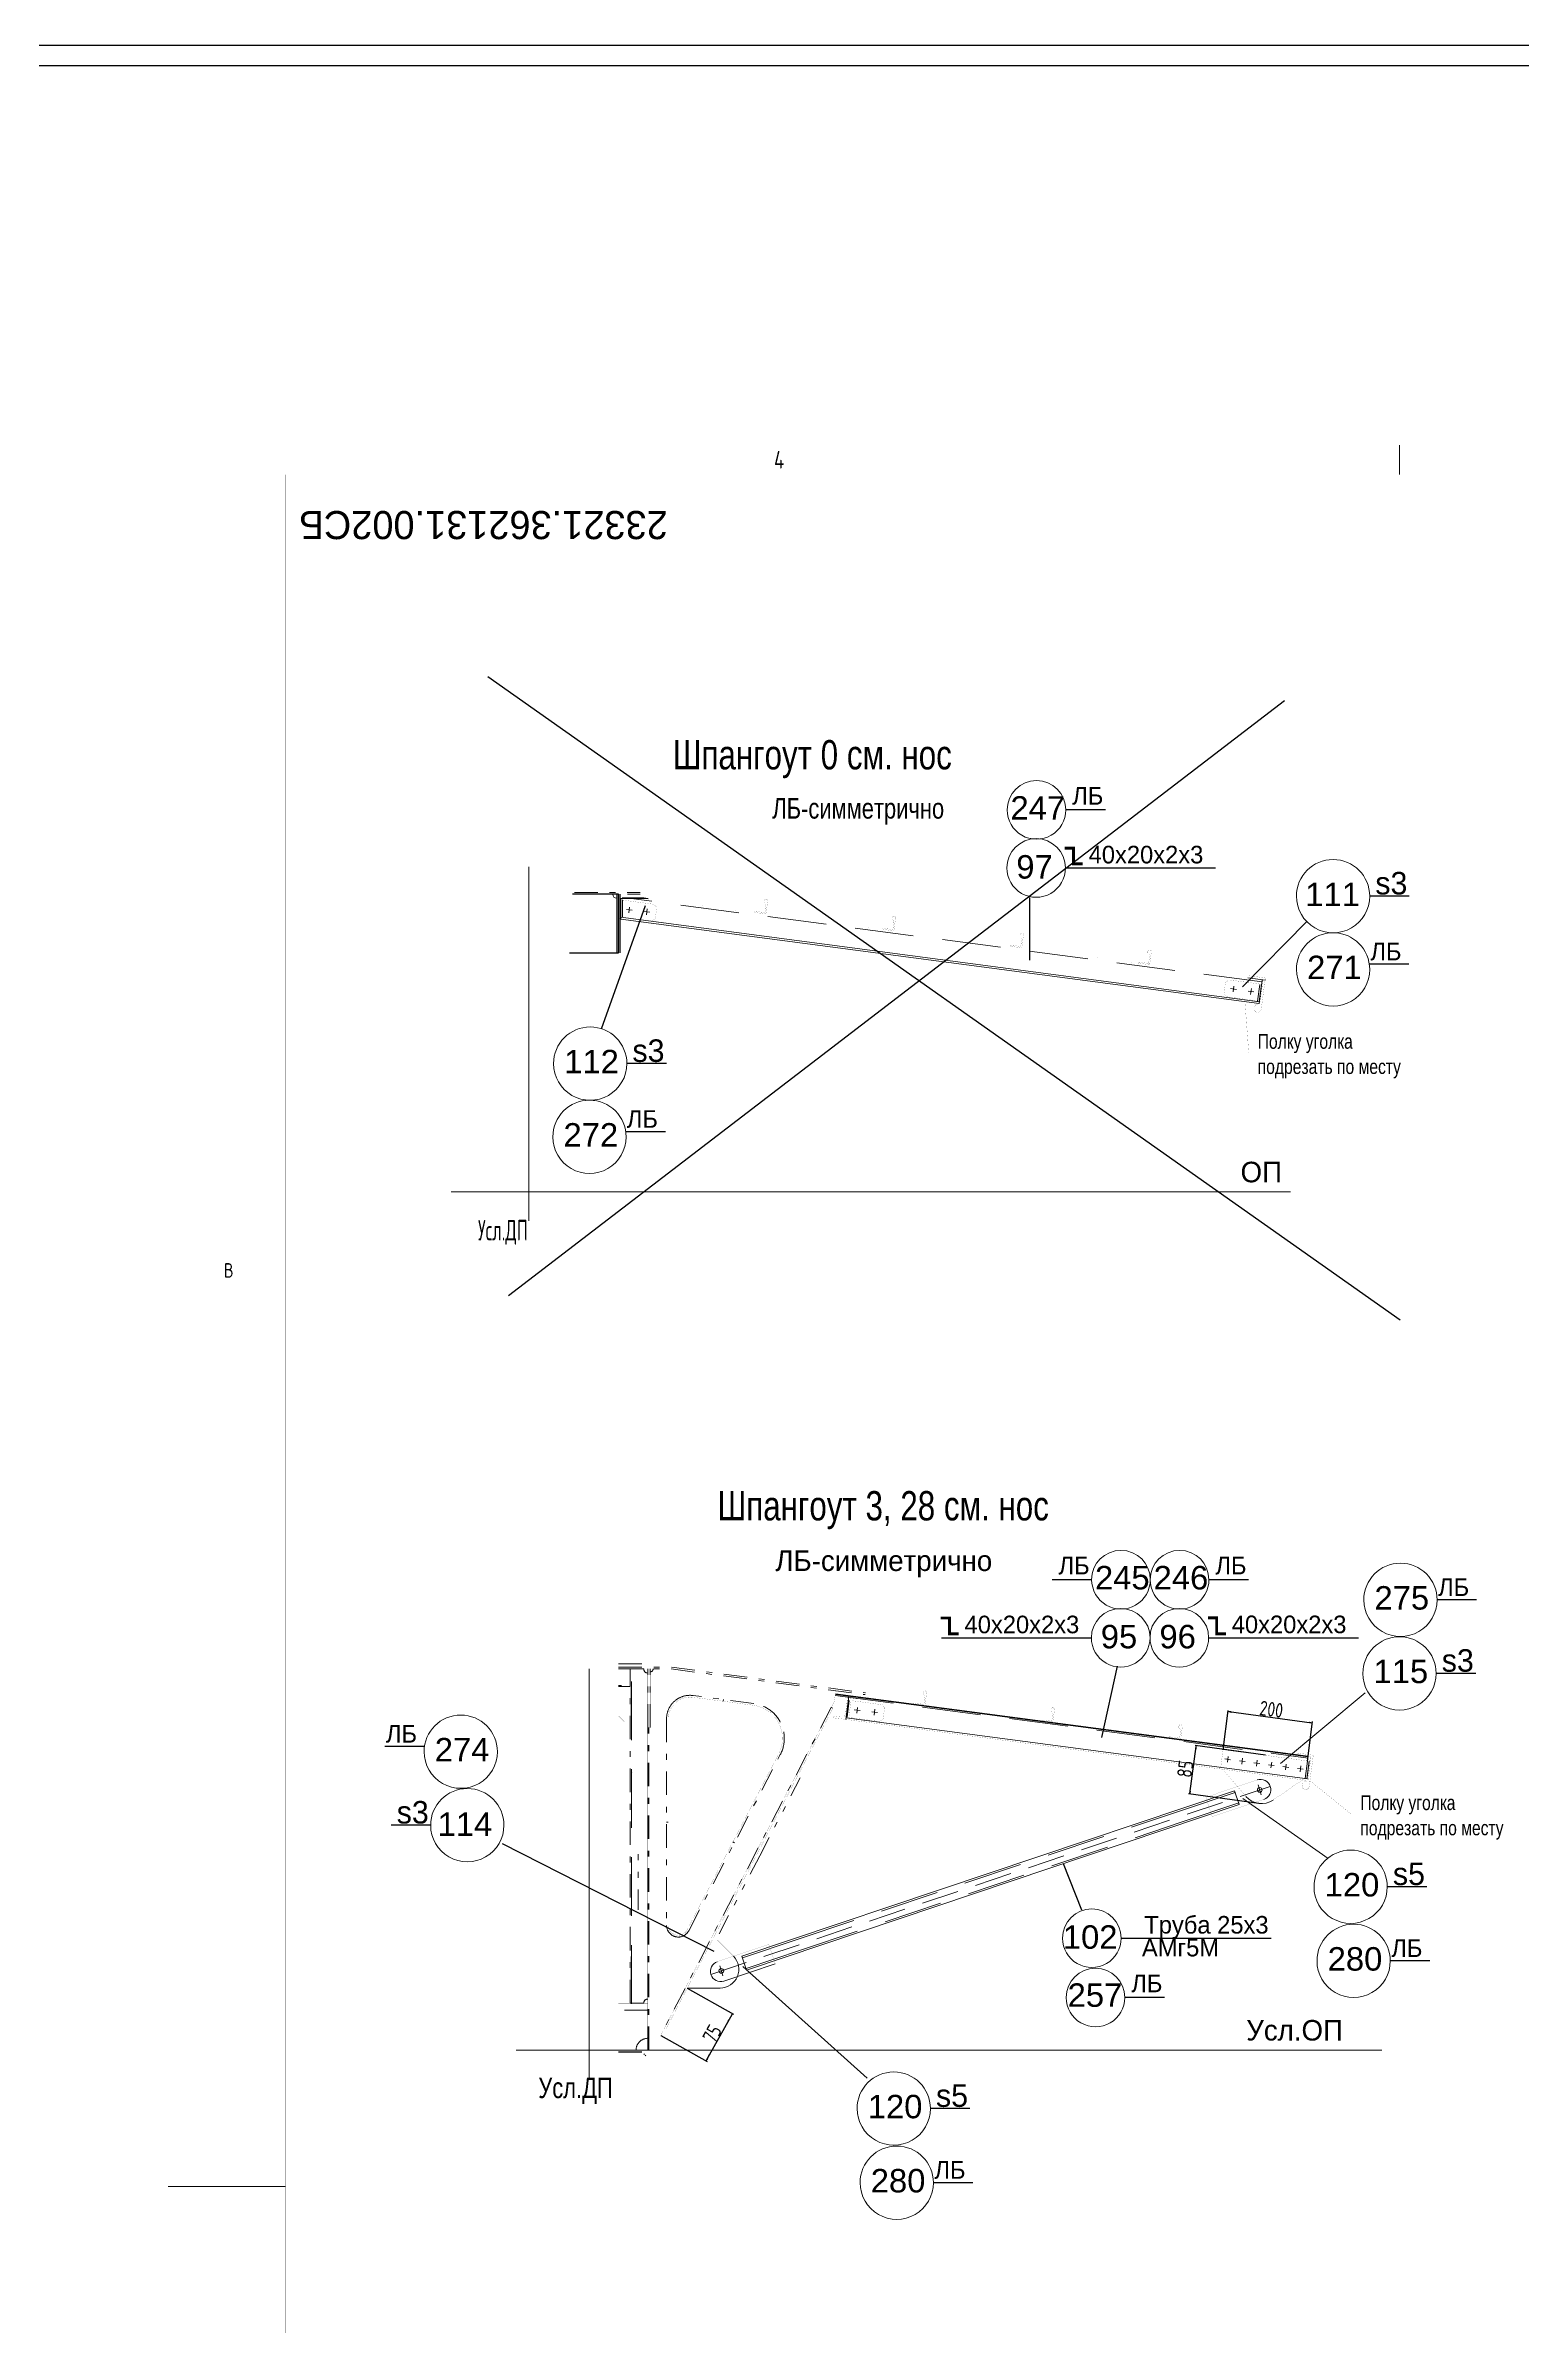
# Model space of a CAD drawing. Header units: millimetres. Extents: x 42007 to 66896, y -556 to 10827.
# Drawn here: x 55846 to 58364, y 3004 to 6894 of the extents above; entities that cross this region are included whole.
import ezdxf
from ezdxf.enums import TextEntityAlignment as Align

# ---------------------------------------------------------------- set-up
doc = ezdxf.new("R2010")
doc.units = ezdxf.units.MM
for name, pattern in [('K5LT32769', [0]), ('K5LT32770', [0]), ('K5LT32775', [0]), ('K5LT32781', [90, 40, -20, 10, -20]), ('K5LT32782', [150, 100, -50]), ('K5LT32783', [75, 50, -25]), ('K5LT32784', [95.25, 63.5, -31.75]), ('K5LT32785', [95.25, 63.5, -31.75]), ('K5LT32786', [25.318241, 20.818241, -1.5, 1.5, -1.5]), ('K5LT32788', [1040, 900, -60, 20, -60]), ('K5LT_THIN', [0])]:
    doc.linetypes.add(name, pattern=pattern)
doc.layers.get('Defpoints').update_dxf_attribs({"color": 250})
doc.layers.add('pen_7', color=1, linetype='Continuous')
doc.layers.add('основные', color=250, linetype='Continuous', lineweight=20)
doc.styles.add('KDIMTEXTSTYLE', font='GOST_AU.SHX', dxfattribs={"width": 0.96, "oblique": 15, "height": 5})
doc.styles.add('KTEXTSTYLE', font='GOST_AU.SHX', dxfattribs={"width": 0.96, "height": 5})
doc.styles.add('style5', font='arial.ttf', dxfattribs={"height": 3})
doc.dimstyles.new('KDIMSTYLE (1.00)', dxfattribs={"dimtxt": 5, "dimasz": 1, "dimexe": 2, "dimexo": 0, "dimgap": 1, "dimtad": 1, "dimtxsty": 'KDIMTEXTSTYLE', "dimsah": 1, "dimcen": 0, "dimdle": 1, "dimadec": 0, "dimazin": 0, "dimtfac": 0.667, "dimtmove": 0, "dimatfit": 3, "dimfxl": 0, "dimtvp": 1, "dimtolj": 1, "dimtzin": 0, "dimarcsym": 0})

# ---------------------------------------------------------------- blocks, each defined once
blk = doc.blocks.new('KDIMARROW_01')
blk.add_hatch(color=0).paths.add_polyline_path([(0, 0), (-5, 0.7), (-4.5, 0), (-5, -0.7)])
at = {"color": 0, "linetype": 'K5LT_THIN', "lineweight": 13}
for p, q in [((-4.5, 0), (-5, 0.7)), ((-5, 0.7), (0, 0)), ((0, 0), (-5, -0.7)), ((-5, -0.7), (-4.5, 0)), ((0, 0), (-1, 0))]:
    blk.add_line(p, q, dxfattribs=at)
blk = doc.blocks.new('*D448')
at = {"color": 0, "lineweight": -2, "transparency": 16777216}
for p, q in [((57854, 3987.6), (57862.9, 4054.8)), ((57863.7, 4052.6), (58005.4, 4033.7)), ((57997.7, 3968.4), (58006.7, 4035.6))]:
    blk.add_line(p, q, dxfattribs=at)
at = {"layer": 'Defpoints', "color": 0, "transparency": 16777216}
for p in [(58006.4, 4033.6), (57854, 3987.6), (57997.7, 3968.4)]:
    blk.add_point(p, dxfattribs=at)
at = {"color": 0, "lineweight": -2, "transparency": 16777216}
for p, rotation in [((57862.7, 4052.8), 172.3989826390267), ((58006.4, 4033.6), 352.3989826390267)]:
    blk.add_blockref('KDIMARROW_01', p, dxfattribs=dict(at, rotation=rotation))
at = {"color": 7, "transparency": 16777216, "insert": (57936.3, 4056.6), "char_height": 5, "attachment_point": 5, "rotation": 352.399, "style": 'KDIMTEXTSTYLE'}
blk.add_mtext('\\A1;{\\H5x;\\Q0;\\W0.965;200}', dxfattribs=at)
blk = doc.blocks.new('*D449')
at = {"color": 0, "lineweight": -2, "transparency": 16777216}
for p, q in [((57797.2, 3912.9), (57808.1, 3993.3)), ((57926.2, 3978.3), (57806.3, 3994.6)), ((57915, 3895.9), (57795.1, 3912.2))]:
    blk.add_line(p, q, dxfattribs=at)
at = {"layer": 'Defpoints', "color": 0, "transparency": 16777216}
for p in [(57808.3, 3994.3), (57926.2, 3978.3), (57915, 3895.9)]:
    blk.add_point(p, dxfattribs=at)
at = {"color": 0, "lineweight": -2, "transparency": 16777216}
for p, rotation in [((57808.3, 3994.3), 82.25027806139815), ((57797.1, 3911.9), 262.2502780613981)]:
    blk.add_blockref('KDIMARROW_01', p, dxfattribs=dict(at, rotation=rotation))
at = {"color": 7, "transparency": 16777216, "insert": (57789.3, 3955), "char_height": 5, "attachment_point": 5, "rotation": 82.2503, "style": 'KDIMTEXTSTYLE'}
blk.add_mtext('\\A1;{\\H5x;\\Q0;\\W0.965;85}', dxfattribs=at)

msp = doc.modelspace()

# ---------------------------------------------------------------- linework, layer by layer
at = {"color": 7, "linetype": 'K5LT32769', "lineweight": 18}
for p, q in [((58155.031, 6212.675), (58155.031, 6162.675)), ((56669.965, 4889.861), (56669.965, 5493.81)), ((56812.965, 5446.915), (56789.965, 5446.915)), ((56819.965, 5346.915), (56819.965, 5446.915)), ((56822.965, 5346.915), (56822.965, 5446.915)), ((56869.129, 5439.402), (56826.992, 5439.428)), ((56826.992, 5439.428), (56826.992, 5404.627)), ((56826.992, 5407.654), (57915.97, 5263.601)), ((56828.965, 5440.815), (56865.818, 5440.815)), ((56828.965, 5439.815), (56865.818, 5439.815)), ((56836.351, 5420.641), (56846.289, 5419.53)), ((56841.876, 5425.054), (56840.765, 5415.116)), ((56865.834, 5439.838), (56873.503, 5438.823)), ((56865.965, 5440.829), (56873.634, 5439.815)), ((56866.165, 5417.302), (56876.103, 5416.191)), ((56871.689, 5421.716), (56870.578, 5411.778)), ((56826.992, 5404.627), (57915.577, 5260.627)), ((57896.197, 5304.547), (57926.355, 5300.558)), ((57920.822, 5300.281), (57915.577, 5260.627)), ((57866.876, 5285.817), (57876.783, 5284.457)), ((57872.509, 5290.091), (57871.149, 5280.184)), ((57896.596, 5281.731), (57906.503, 5280.371)), ((57902.23, 5286.005), (57900.87, 5276.097)), ((56537.664, 4939.305), (57968.786, 4939.305)), ((56772.842, 3427.01), (56772.842, 4125.409)), ((57192.71, 4082.1), (57999.21, 3975.414)), ((57192.842, 4083.092), (57999.342, 3976.405)), ((57215.941, 4079.027), (57210.696, 4039.373)), ((57224.865, 4055.536), (57234.803, 4054.425)), ((57230.389, 4059.949), (57229.278, 4050.011)), ((57254.679, 4052.197), (57264.617, 4051.086)), ((57260.203, 4056.611), (57259.092, 4046.673)), ((57952.145, 3964.425), (58096.389, 4084.548)), ((57856.935, 3972.013), (57866.849, 3970.702)), ((57862.548, 3976.314), (57861.236, 3966.4)), ((57881.719, 3968.734), (57891.633, 3967.423)), ((57887.332, 3973.036), (57886.02, 3963.122)), ((57912.116, 3969.757), (57910.804, 3959.843)), ((57116.806, 3908.742), (57132.957, 3939.793)), ((57906.503, 3965.456), (57916.417, 3964.145)), ((57931.287, 3962.177), (57941.201, 3960.866)), ((57936.9, 3966.479), (57935.589, 3956.565)), ((57956.072, 3958.899), (57965.985, 3957.587)), ((57961.684, 3963.2), (57960.373, 3953.286)), ((57980.856, 3955.62), (57990.769, 3954.309)), ((57986.468, 3959.921), (57985.157, 3950.008)), ((57033.427, 3635.445), (57873.563, 3917.81)), ((57881.529, 3894.113), (57041.391, 3611.747)), ((57881.529, 3894.113), (57041.391, 3611.747)), ((57041.392, 3611.747), (57881.528, 3894.113)), ((57102.962, 3882.127), (57107.577, 3890.999)), ((57779.73, 3883.108), (57874.519, 3914.966)), ((57785.783, 3865.098), (57880.572, 3896.956)), ((57873.563, 3917.81), (57881.53, 3894.113)), ((57873.563, 3917.81), (57874.519, 3914.966)), ((57873.563, 3917.81), (57881.53, 3894.113)), ((57881.528, 3894.113), (57880.572, 3896.956)), ((57887.847, 3904.389), (58033.27, 3802.219)), ((57919.181, 3910.463), (57913.922, 3927.678)), ((57089.119, 3855.512), (57093.733, 3864.384)), ((57063.739, 3806.718), (57079.89, 3837.769)), ((56856.342, 3809.308), (56856.342, 3799.308)), ((56856.342, 3779.308), (56856.342, 3769.308)), ((57063.739, 3806.718), (57047.588, 3775.667)), ((56856.342, 3749.308), (56856.342, 3714.308)), ((57038.359, 3757.924), (57033.745, 3749.052)), ((57010.672, 3704.694), (56994.521, 3673.643)), ((57024.516, 3731.309), (57019.901, 3722.437)), ((57034.383, 3632.601), (57129.173, 3664.459)), ((57000.863, 3601.822), (56995.604, 3619.036)), ((57002.55, 3592.983), (57090.231, 3622.446)), ((57033.427, 3635.445), (57041.391, 3611.747)), ((57033.427, 3635.445), (57034.383, 3632.601)), ((57033.427, 3635.445), (57041.391, 3611.747)), ((57034.716, 3618.058), (57246.837, 3427.687)), ((57040.436, 3614.591), (57135.226, 3646.449)), ((56940.209, 3581.142), (56996.071, 3581.142)), ((57041.392, 3611.747), (57040.436, 3614.591)), ((56648.288, 3475.423), (57922.24, 3475.423)), ((56055.031, 3242.675), (56255.031, 3242.675))]:
    msp.add_line(p, q, dxfattribs=at)
at = {"color": 1}
for p, q in [((56599.77, 5818.303), (58155.979, 4721.014)), ((56635.072, 4762.199), (57958.879, 5777.118))]:
    msp.add_line(p, q, dxfattribs=at)
at = {"color": 0}
for p, q in [((57653.198, 5590.691), (57585.708, 5590.691)), ((57585.222, 5491.657), (57840.917, 5491.779)), ((56793.672, 5217.508), (56868.78, 5427.741)), ((57524.04, 5441.089), (57524.04, 5334.295)), ((58171.54, 5443.63), (58104.05, 5443.63)), ((57996.632, 5400.174), (57886.942, 5288.664)), ((58170.922, 5327.393), (58103.433, 5327.393)), ((56904.609, 5157.983), (56837.119, 5157.983)), ((56902.759, 5041.775), (56835.269, 5041.775)), ((57629.818, 4277.711), (57562.328, 4277.711)), ((57897.308, 4277.711), (57829.818, 4277.711)), ((58286.44, 4243.254), (58218.951, 4243.254)), ((57373.637, 4178.508), (57629.331, 4178.63)), ((57829.331, 4178.677), (58085.026, 4178.799)), ((57673.573, 4130.244), (57646.557, 4008.751)), ((58284.827, 4117.841), (58217.337, 4117.841)), ((56491.962, 3993.101), (56424.472, 3993.101)), ((56502.531, 3858.924), (56435.041, 3858.924)), ((56985.766, 3643.343), (56625.14, 3827.375)), ((57613.238, 3714.224), (57581.582, 3793.313)), ((58201.516, 3753.921), (58134.026, 3753.921)), ((57680.121, 3666.284), (57935.816, 3666.406)), ((58206.629, 3627.49), (58139.14, 3627.49)), ((57753.946, 3565.022), (57686.457, 3565.022)), ((57422.273, 3375.597), (57354.784, 3375.597)), ((57427.387, 3249.165), (57359.897, 3249.165))]:
    msp.add_line(p, q, dxfattribs=at)
at = {"color": 7, "linetype": 'K5LT32781', "lineweight": 18}
for p, q in [((56747.795, 5449.915), (56859.965, 5449.915)), ((56748.395, 5446.915), (56859.965, 5446.915)), ((56822.842, 4134.423), (56876.842, 4134.423)), ((56822.842, 4128.423), (56912.842, 4128.423)), ((56822.842, 4128.423), (56876.842, 4128.423)), ((56822.842, 4125.423), (56912.842, 4125.423)), ((56865.842, 4125.423), (56842.842, 4125.423)), ((56842.842, 3555.423), (56842.842, 4125.423)), ((56872.842, 4025.423), (56872.842, 4125.423)), ((56876.842, 4025.423), (56876.842, 4125.423)), ((56912.842, 4125.423), (57243.646, 4081.662)), ((56913.235, 4128.397), (57244.04, 4084.636)), ((56842.842, 4095.423), (56822.842, 4095.423)), ((57185.727, 4059.668), (56899.456, 3509.294)), ((57053.477, 4066.47), (56950.087, 4080.147)), ((57001.782, 4073.309), (57001.389, 4070.335)), ((57185.727, 4059.668), (57188.389, 4058.283)), ((56872.842, 3475.423), (56872.842, 4025.423)), ((56874.842, 3475.423), (56874.842, 4025.423)), ((56904.842, 4040.492), (56904.842, 3688.124)), ((56942.585, 3678.895), (57098.838, 3979.301)), ((56904.842, 3864.308), (56907.842, 3864.308)), ((57020.711, 3829.098), (57018.05, 3830.483)), ((56872.842, 3543.423), (56822.842, 3543.423)), ((56865.842, 3555.423), (56842.842, 3555.423)), ((56822.842, 3475.423), (56872.842, 3475.423)), ((56822.842, 3475.423), (56870.541, 3475.423)), ((56822.842, 3472.423), (56872.842, 3472.423)), ((56822.842, 3471.924), (56870.541, 3471.924)), ((56865.967, 3467.548), (56867.23, 3468.811)), ((56868.088, 3465.426), (56869.351, 3466.689))]:
    msp.add_line(p, q, dxfattribs=at)
at = {"color": 7, "linetype": 'Continuous'}
for p, q in [((56822.965, 5346.915), (56822.965, 5446.915)), ((56825.965, 5346.915), (56825.965, 5446.915))]:
    msp.add_line(p, q, dxfattribs=at)
at = {"color": 7, "linetype": 'K5LT32782', "lineweight": 18}
for p, q in [((56826.965, 5407.925), (56826.965, 5437.345)), ((56829.965, 5407.925), (56829.965, 5437.345)), ((57920.429, 5297.307), (56848.737, 5439.074)), ((57912.585, 5264.454), (57916.446, 5293.147)), ((57915.558, 5264.054), (57919.419, 5292.747)), ((56844.842, 3554.256), (56844.842, 4126.589)), ((56827.842, 4097.423), (56822.842, 4097.423)), ((57192.448, 4080.118), (57998.948, 3973.431)), ((57212.714, 4042.949), (57216.446, 4071.659)), ((57993.703, 3938.463), (57997.728, 3968.382)), ((57996.676, 3938.063), (58000.702, 3967.982)), ((57129.173, 3664.459), (57779.73, 3883.108)), ((57135.226, 3646.449), (57785.783, 3865.098))]:
    msp.add_line(p, q, dxfattribs=at)
at = {"color": 7, "linetype": 'K5LT32770', "lineweight": 18}
msp.add_line((57997.794, 3938.279), (57211.089, 4042.346), dxfattribs=at)
at = {"color": 7, "linetype": 'K5LT32784', "lineweight": 18}
msp.add_line((56980.262, 3604.389), (57934.419, 3925.076), dxfattribs=at)
at = {"color": 7}
for p, q in [((56940.209, 3581.142), (57019.215, 3536.738)), ((57016.981, 3536.847), (56972.594, 3457.87)), ((56894.842, 3500.423), (56973.847, 3456.019))]:
    msp.add_line(p, q, dxfattribs=at)
at = {"color": 7, "linetype": 'K5LT32788', "lineweight": 18}
msp.add_line((56772.842, 3475.423), (58124.918, 3475.423), dxfattribs=at)
at = {"color": 2}
for points in [[(42007.102, -556.488), (66124.1, -556.488), (66124.1, 6894.349), (42007.102, 6894.349)], [(42239.188, -439.554), (65841.366, -439.554), (65841.366, 6859.821), (42239.188, 6859.821)]]:
    msp.add_lwpolyline(points, close=True, dxfattribs=at)
at = {"color": 7, "linetype": 'K5LT32769', "const_width": 0.18}
msp.add_lwpolyline([(56055.031, 272.675), (64465.031, 272.675), (64465.031, 6212.675), (56055.031, 6212.675)], close=True, dxfattribs=at)
at = {"color": 1, "linetype": 'K5LT32775', "true_color": 0xff0000, "const_width": 0.18}
msp.add_lwpolyline([(56255.031, 6162.675), (64415.031, 6162.675), (64415.031, 322.675), (56255.031, 322.675)], close=True, dxfattribs=at)
msp.add_lwpolyline([(56255.031, 6022.675), (56955.031, 6022.675), (56955.031, 6162.675)], dxfattribs=at)
at = {"color": 0, "const_width": 5}
for points in [[(57583.855, 5525.548), (57598.881, 5525.548), (57598.881, 5498.52), (57614.657, 5498.52)], [(57372.27, 4212.399), (57387.295, 4212.399), (57387.295, 4185.371), (57403.072, 4185.371)], [(57827.965, 4212.568), (57842.99, 4212.568), (57842.99, 4185.54), (57858.767, 4185.54)]]:
    msp.add_lwpolyline(points, dxfattribs=at)
at = {"color": 7, "linetype": 'Continuous'}
for points in [[(56822.965, 5346.915), (56822.965, 5446.915), (56744.577, 5446.915)], [(56739.197, 5346.915), (56822.965, 5346.915)]]:
    msp.add_lwpolyline(points, dxfattribs=at)
at = {"color": 7, "linetype": 'K5LT32769', "const_width": 0.18}
for points in [[(56862.965, 5444.915), (56862.965, 5440.915), (56826.965, 5440.915), (56826.965, 5404.915), (56822.965, 5404.915), (56822.965, 5444.915), (56862.965, 5444.915)], [(56829.965, 5407.611), (56879.974, 5400.876), (56885.595, 5405.164)], [(57074.443, 5413.856), (57077.249, 5435.072), (57077.048, 5436.611), (57076.103, 5437.844), (57074.669, 5438.439), (57073.129, 5438.237), (57071.896, 5437.293), (57071.301, 5435.858), (57071.151, 5434.722), (57071.209, 5433.623), (57071.66, 5432.619), (57072.443, 5431.845), (57073.076, 5431.417), (57073.859, 5430.643), (57074.31, 5429.638), (57074.368, 5428.539), (57072.723, 5416.101), (57072.049, 5415.585), (57055.394, 5417.789), (57054.721, 5417.272), (57054.537, 5415.884), (57073.769, 5413.34), (57074.443, 5413.856)], [(57292.643, 5384.992), (57295.449, 5406.208), (57295.248, 5407.747), (57294.303, 5408.98), (57292.869, 5409.575), (57291.329, 5409.373), (57290.096, 5408.429), (57289.501, 5406.994), (57289.351, 5405.858), (57289.409, 5404.759), (57289.86, 5403.755), (57290.643, 5402.981), (57291.276, 5402.552), (57292.059, 5401.778), (57292.509, 5400.774), (57292.568, 5399.675), (57290.923, 5387.237), (57290.249, 5386.721), (57273.594, 5388.924), (57272.921, 5388.408), (57272.737, 5387.02), (57291.969, 5384.476), (57292.643, 5384.992)], [(57510.741, 5356.142), (57513.547, 5377.357), (57513.345, 5378.897), (57512.401, 5380.129), (57510.966, 5380.724), (57509.427, 5380.523), (57508.194, 5379.578), (57507.599, 5378.144), (57507.449, 5377.008), (57507.507, 5375.908), (57507.958, 5374.904), (57508.741, 5374.13), (57509.373, 5373.702), (57510.156, 5372.928), (57510.607, 5371.924), (57510.665, 5370.824), (57509.02, 5358.387), (57508.347, 5357.871), (57491.692, 5360.074), (57491.018, 5359.558), (57490.835, 5358.17), (57510.067, 5355.626), (57510.741, 5356.142)], [(57728.843, 5327.29), (57731.65, 5348.506), (57731.448, 5350.045), (57730.504, 5351.278), (57729.069, 5351.873), (57727.529, 5351.671), (57726.297, 5350.727), (57725.702, 5349.293), (57725.551, 5348.157), (57725.61, 5347.057), (57726.061, 5346.053), (57726.844, 5345.279), (57727.476, 5344.851), (57728.259, 5344.077), (57728.71, 5343.072), (57728.769, 5341.973), (57727.123, 5329.536), (57726.45, 5329.019), (57709.795, 5331.223), (57709.121, 5330.706), (57708.937, 5329.319), (57728.17, 5326.774), (57728.843, 5327.29)], [(57925.938, 5303.085), (57918.994, 5250.592), (57918.24, 5248.376), (57916.695, 5246.617), (57914.595, 5245.583), (57912.258, 5245.431), (57910.042, 5246.185), (57908.283, 5247.729), (57907.249, 5249.83), (57907.097, 5252.166), (57907.357, 5254.131), (57907.843, 5255.827), (57908.801, 5257.307), (57910.148, 5258.446), (57911.768, 5259.143), (57912.885, 5259.44), (57914.505, 5260.138), (57915.853, 5261.276), (57916.811, 5262.757), (57917.296, 5264.453), (57922.009, 5300.074), (57921.801, 5300.85), (57921.106, 5301.253), (57898.899, 5304.19), (57898.203, 5304.593), (57897.996, 5305.369), (57898.317, 5307.798), (57925.034, 5304.264), (57925.73, 5303.861), (57925.938, 5303.085)], [(56822.842, 4125.423), (56899.942, 4125.423), (56912.842, 4125.423)], [(56872.842, 3475.423), (56872.842, 3481.923), (56872.842, 4125.423)], [(57345.52, 4063.5), (57348.326, 4084.715), (57348.124, 4086.255), (57347.18, 4087.488), (57345.746, 4088.083), (57344.206, 4087.881), (57342.973, 4086.936), (57342.378, 4085.502), (57342.228, 4084.366), (57342.286, 4083.267), (57342.737, 4082.262), (57343.52, 4081.488), (57344.153, 4081.06), (57344.936, 4080.286), (57345.386, 4079.282), (57345.445, 4078.183), (57343.799, 4065.745), (57343.126, 4065.229), (57326.471, 4067.432), (57325.797, 4066.916), (57325.614, 4065.528), (57344.846, 4062.984), (57345.52, 4063.5)], [(57213.842, 4079.305), (57210.106, 4049.034), (57209.311, 4046.626), (57207.654, 4044.706), (57205.388, 4043.566), (57202.859, 4043.38), (57192.438, 4044.666), (57190.9, 4044.45), (57189.676, 4043.495), (57189.093, 4042.056), (57210.927, 4039.361), (57214.663, 4069.632), (57215.459, 4072.039), (57217.116, 4073.96), (57219.381, 4075.1), (57221.911, 4075.286), (57230.346, 4074.245), (57231.884, 4074.46), (57233.108, 4075.416), (57233.691, 4076.855), (57213.842, 4079.305)], [(57276.639, 4058.893), (57274.193, 4040.052), (57268.592, 4035.749), (57215.734, 4042.741), (57219.474, 4071.499), (57272.326, 4064.508), (57276.639, 4058.893)], [(57563.618, 4034.65), (57566.424, 4055.864), (57566.222, 4057.404), (57565.278, 4058.637), (57563.843, 4059.232), (57562.304, 4059.03), (57561.071, 4058.086), (57560.476, 4056.652), (57560.326, 4055.515), (57560.384, 4054.416), (57560.835, 4053.412), (57561.618, 4052.638), (57562.25, 4052.21), (57563.033, 4051.436), (57563.484, 4050.431), (57563.542, 4049.332), (57561.897, 4036.894), (57561.224, 4036.378), (57544.569, 4038.582), (57543.895, 4038.065), (57543.711, 4036.677), (57562.944, 4034.134), (57563.618, 4034.65)], [(58002.646, 3974.96), (57997.4, 3935.305), (57210.696, 4039.373)], [(57781.72, 4005.798), (57784.527, 4027.013), (57784.325, 4028.553), (57783.38, 4029.786), (57781.946, 4030.381), (57780.406, 4030.179), (57779.174, 4029.235), (57778.579, 4027.8), (57778.428, 4026.664), (57778.487, 4025.565), (57778.937, 4024.561), (57779.721, 4023.787), (57780.353, 4023.358), (57781.136, 4022.584), (57781.587, 4021.58), (57781.645, 4020.481), (57780, 4008.043), (57779.327, 4007.527), (57762.671, 4009.73), (57761.998, 4009.214), (57761.814, 4007.826), (57781.047, 4005.282), (57781.72, 4005.798)], [(57853.981, 3987.565), (57850.018, 3958.097), (57892.974, 3907.977)], [(57939.31, 3901.866), (57993.769, 3939.121), (57997.732, 3968.549), (57853.981, 3987.565)], [(58007.704, 3977.332), (58000.76, 3924.84), (58000.006, 3922.623), (57998.461, 3920.864), (57996.361, 3919.83), (57994.025, 3919.678), (57991.809, 3920.432), (57990.049, 3921.977), (57989.015, 3924.077), (57988.864, 3926.413), (57989.123, 3928.378), (57989.609, 3930.074), (57990.567, 3931.555), (57991.915, 3932.694), (57993.535, 3933.391), (57994.652, 3933.687), (57996.272, 3934.385), (57997.619, 3935.524), (57998.577, 3937.005), (57999.063, 3938.7), (58003.775, 3974.321), (58003.568, 3975.098), (58002.872, 3975.5), (57980.665, 3978.438), (57979.97, 3978.84), (57979.762, 3979.616), (57980.083, 3982.045), (58006.801, 3978.511), (58007.497, 3978.109), (58007.704, 3977.332)], [(57912.26, 3936.086), (57824.573, 3906.62), (57835.724, 3873.438), (57923.409, 3902.914)], [(57997.794, 3938.279), (58072.902, 3877.497), (58266.765, 3877.497)], [(57018.783, 3635.685), (56985.841, 3668.873), (56940.209, 3581.142)], [(57090.231, 3622.446), (57079.08, 3655.628), (56991.401, 3626.154)], [(56912.842, 3475.423), (56901.173, 3475.423), (56822.842, 3475.423)]]:
    msp.add_lwpolyline(points, dxfattribs=at)
at = {"color": 7, "linetype": 'K5LT32783', "const_width": 0.18}
for points in [[(56826.965, 5437.345), (56883.836, 5429.621), (56888.125, 5423.998), (56885.592, 5405.169), (56879.97, 5400.88), (56826.997, 5408.008), (56826.965, 5437.345)], [(57916.51, 5293.791), (57863.658, 5300.782), (57858.045, 5296.481), (57855.554, 5277.645), (57859.855, 5272.033), (57912.713, 5265.04), (57916.51, 5293.791)]]:
    msp.add_lwpolyline(points, dxfattribs=at)
at = {"color": 7, "linetype": 'K5LT32785', "const_width": 0.001}
for points in [[(56865.864, 5440.843), (56866.119, 5440.809), (57921.394, 5301.214)], [(56869.129, 5439.402), (56869.613, 5439.338), (57921.263, 5300.223)]]:
    msp.add_lwpolyline(points, dxfattribs=at)
at = {"color": 2, "linetype": 'K5LT32769', "const_width": 0.18}
msp.add_lwpolyline([(57891.195, 5263.852), (57897.832, 5176.065), (58243.882, 5176.065)], dxfattribs=at)
at = {"color": 7, "linetype": 'K5LT32781', "const_width": 0.18}
for points in [[(56827.842, 4125.423), (56827.842, 4095.423), (56822.842, 4095.423)], [(56822.842, 4045.423), (56832.842, 4035.423), (56842.842, 4035.423), (56842.842, 4095.423)], [(56876.842, 4120.423), (56876.842, 4025.423), (56874.842, 4025.423), (56874.842, 3500.423), (56894.842, 3500.423), (57190.342, 4068.539), (57193.842, 4088.251)], [(56899.456, 3509.294), (56902.118, 3507.91), (57188.389, 4058.283)], [(57001.782, 4073.309), (57001.389, 4070.335), (56949.799, 4077.159), (56944.459, 4077.483), (56939.233, 4077.057), (56934.12, 4075.897), (56929.222, 4074.026), (56924.638, 4071.48), (56920.459, 4068.312), (56916.771, 4064.586), (56913.646, 4060.375), (56911.149, 4055.765), (56909.328, 4050.847), (56908.221, 4045.722), (56907.842, 4040.386), (56907.842, 3864.308)], [(57020.711, 3829.098), (57018.05, 3830.483), (57096.135, 3980.605), (57098.956, 3986.927), (57100.972, 3993.453), (57102.194, 4000.175), (57102.603, 4006.994), (57102.192, 4013.813), (57100.97, 4020.534), (57098.952, 4027.06), (57096.166, 4033.299), (57092.656, 4039.158), (57088.469, 4044.556), (57083.666, 4049.414), (57078.316, 4053.664), (57072.498, 4057.241), (57066.292, 4060.097), (57059.789, 4062.191), (57052.994, 4063.508), (57001.389, 4070.335)], [(56904.842, 3864.308), (56907.842, 3864.308), (56907.842, 3688.267), (56908.162, 3684.914), (56909.069, 3681.819), (56910.544, 3678.952), (56912.536, 3676.416), (56914.971, 3674.3), (56917.761, 3672.684), (56920.807, 3671.624), (56923.998, 3671.159), (56927.22, 3671.305), (56930.355, 3672.058), (56933.292, 3673.389), (56935.925, 3675.253), (56938.158, 3677.579), (56939.99, 3680.406), (57018.05, 3830.483)], [(56842.842, 3565.423), (56842.842, 3635.423), (56832.842, 3635.423), (56822.842, 3625.423)], [(56822.842, 3555.423), (56832.842, 3555.423), (56842.842, 3565.423)], [(56872.842, 3495.423), (56872.842, 3555.423), (56822.842, 3555.423)]]:
    msp.add_lwpolyline(points, dxfattribs=at)
at = {"color": 7, "linetype": 'K5LT32786', "const_width": 0.18}
msp.add_lwpolyline([(56872.842, 3950.423), (56872.842, 3949.423), (56872.549, 3948.716), (56871.842, 3948.423), (56846.842, 3948.423), (56845.842, 3948.154), (56845.11, 3947.423), (56844.842, 3946.423), (56844.842, 3931.423), (56844.549, 3930.716), (56843.842, 3930.423), (56842.842, 3930.423), (56842.842, 3950.423), (56872.842, 3950.423), (56872.842, 3949.423), (56872.549, 3948.716), (56871.842, 3948.423), (56846.842, 3948.423), (56845.842, 3948.154), (56845.11, 3947.423), (56844.842, 3946.423), (56844.842, 3931.423), (56844.549, 3930.716), (56843.842, 3930.423), (56842.842, 3930.423), (56842.842, 3950.423), (56872.842, 3950.423)], dxfattribs=at)
at = {"color": 0}
for points in [[(57017.729, 3537.753, 0, 3, 0), (57009.59, 3524.046, 3, 3, 0)], [(56972.104, 3456.999, 0, 3, 0), (56977.641, 3467.288, 3, 3, 0)]]:
    msp.add_lwpolyline(points, format="xyseb", dxfattribs=at)
at = {"color": 7, "linetype": 'K5LT32769', "lineweight": 18}
for centre in [(57916.552, 3919.071), (56998.234, 3610.429)]:
    msp.add_circle(centre, 4, dxfattribs=at)
for centre, radius, start, end in [((57535.708, 5590.691), 50, 0, 179.999977), ((57535.708, 5590.691), 50, 179.999977, 0), ((57535.222, 5491.657), 50, 0, 179.999977), ((57535.222, 5491.657), 50, 179.999977, 0), ((58041.55, 5443.63), 62.5, 0, 179.999977), ((56819.965, 5446.915), 7, 180.000004, 270), ((56865.818, 5436.915), 3.9, 86.233071, 90), ((56865.818, 5436.915), 2.9, 86.232559, 90), ((56865.818, 5436.915), 2.9, 82.463368, 86.232609), ((56865.818, 5436.915), 3.9, 82.464137, 86.233042), ((58041.55, 5443.63), 62.5, 179.999977, 0), ((58041.55, 5318.63), 62.5, 0, 179.999977), ((58041.55, 5318.63), 62.5, 179.999977, 0), ((56774.619, 5157.983), 62.5, 0, 179.999977), ((56774.619, 5157.983), 62.5, 179.999977, 0), ((56773.387, 5033.012), 62.5, 0, 179.999977), ((56773.387, 5033.012), 62.5, 179.999977, 0), ((57679.818, 4277.711), 50, 0, 179.999977), ((57779.818, 4277.711), 50, 0, 179.999977), ((58156.451, 4243.254), 62.5, 0, 179.999977), ((57679.818, 4277.711), 50, 179.999977, 0), ((57779.818, 4277.711), 50, 179.999977, 0), ((58156.451, 4243.254), 62.5, 179.999977, 0), ((57679.331, 4178.677), 50, 0, 179.999977), ((57779.331, 4178.677), 50, 0, 179.999977), ((57679.331, 4178.677), 50, 179.999977, 0), ((57779.331, 4178.677), 50, 179.999977, 0), ((58154.837, 4117.841), 62.5, 0, 179.999977), ((58154.837, 4117.841), 62.5, 179.999977, 0), ((56553.844, 3984.338), 62.5, 0, 179.999977), ((56553.844, 3984.338), 62.5, 179.999977, 0), ((57917.833, 3919.501), 17.498, 18.577526, 108.574216), ((56565.031, 3858.924), 62.5, 0, 179.999977), ((57919.549, 3930.754), 35, 220.598347, 304.374927), ((57917.833, 3919.501), 17.498, 288.580557, 18.577171), ((56565.031, 3858.924), 62.5, 179.999977, 0), ((58071.526, 3753.921), 62.5, 0, 179.999977), ((58071.526, 3753.921), 62.5, 179.999977, 0), ((57630.121, 3666.284), 50, 0, 179.999977), ((57630.121, 3666.284), 50, 179.999977, 0), ((58076.64, 3627.49), 62.5, 0, 179.999977), ((56996.978, 3609.568), 17.499, 108.581563, 198.578341), ((56996.071, 3613.142), 32, 337.393652, 44.787068), ((58076.64, 3627.49), 62.5, 179.999977, 0), ((56996.978, 3609.568), 17.499, 198.576507, 288.573286), ((56996.071, 3613.142), 32, 270, 337.39349), ((57636.457, 3565.022), 50, 0, 179.999977), ((57636.457, 3565.022), 50, 179.999977, 0), ((57292.284, 3375.597), 62.5, 0, 179.999977), ((57292.284, 3375.597), 62.5, 179.999977, 0), ((57297.397, 3249.165), 62.5, 0, 179.999977), ((57297.397, 3249.165), 62.5, 179.999977, 0)]:
    msp.add_arc(centre, radius, start, end, dxfattribs=at)
at = {"color": 7, "linetype": 'K5LT32781', "lineweight": 18}
for centre, radius, start, end in [((56872.842, 4125.423), 7, 180, 269.999996), ((56876.842, 4125.423), 5, 270, 0), ((56944.842, 4040.492), 40, 131.232705, 180.00042), ((56944.842, 4040.492), 40, 82.464562, 131.232304), ((57045.608, 4006.988), 60, 27.491773, 82.464363), ((57045.608, 4006.988), 60, 332.51928, 27.491792), ((56924.842, 3688.124), 20, 180, 256.259622), ((56924.842, 3688.124), 20, 256.259263, 332.518721), ((56872.842, 3555.423), 7, 90, 179.999996), ((56872.842, 3475.423), 20, 90, 179.999996)]:
    msp.add_arc(centre, radius, start, end, dxfattribs=at)

# ---------------------------------------------------------------- block references
at = {"color": 7, "rotation": 240.6625562174823}
msp.add_blockref('KDIMARROW_01', (56972.104, 3456.999), dxfattribs=at)

# ---------------------------------------------------------------- texts
at = {"color": 7, "style": 'KDIMTEXTSTYLE', "width": 0.965}
msp.add_text('75', height=25, rotation=60.662556, dxfattribs=at).set_placement((56986.726, 3485.075))
at = {"color": 7, "attachment_point": 1}
for s, insert, char_height, style in [('\\H3.5;\\W0.965;\\Q15;\\Q0;\\H30.00;{\\c16711935;4}', (57088.095, 6202.917), 3, 'KTEXTSTYLE'), ('{\\H20.83x;\\W0.765;Шпангоут 0 см. нос }', (56915.41, 5709.799), 2.4, 'style5'), ('\\H3.5;\\W0.965;\\Q15;\\Q0;\\W0.765;\\H35.00;ЛБ-симметрично', (57085.147, 5610.862), 2.4, 'style5'), ('\\H3.5;\\W0.965;\\Q15;\\Q0;\\H30.00;ЛБ', (57596.726, 5629.737), 3, 'style5'), ('{\\H10x;\\W0.965;40х20х2х3}', (57624.65, 5529.462), 3, 'style5'), ('{\\H12.8x;\\W0.965;s3}', (58113.605, 5484.916), 3, 'style5'), ('\\H3.5;\\W0.965;\\Q15;\\Q0;\\H30.00;ЛБ', (58105.164, 5364.142), 3, 'style5'), ('{\\H12.8x;\\W0.965;s3}', (56846.674, 5199.269), 3, 'style5'), ('\\H3.5;\\W0.965;\\Q15;\\Q0;\\W0.765;\\H25.00;Полку уголка ', (57912.966, 5208.31), 3, 'style5'), ('\\H3.5;\\W0.965;\\Q15;\\Q0;\\W0.765;\\H25.00;подрезать по месту', (57912.966, 5165.312), 3, 'style5'), ('\\H3.5;\\W0.965;\\Q15;\\Q0;\\H30.00;ЛБ', (56837, 5078.523), 3, 'style5'), ('\\H3.5;\\W0.965;\\Q15;\\Q0;\\H35.00;ОП', (57883.778, 4990.549), 2.4, 'style5'), ('\\H3.5;\\W0.965;\\Q15;\\Q0;\\W0.765;\\H35.00;Усл.ДП', (56583.256, 4891.323), 2.5, 'KTEXTSTYLE'), ('\\H3.5;\\W0.965;\\Q15;\\Q0;\\H25.00;{\\c16711935;B}', (56149.884, 4817.74), 3, 'KTEXTSTYLE'), ('{\\H20.83x;\\W0.765;Шпангоут 3, 28 см. нос}', (56991.807, 4428.785), 2.4, 'style5'), ('\\H3.5;\\W0.965;\\Q15;\\Q0;\\H35.00;ЛБ-симметрично', (57090.455, 4327.52), 2.4, 'style5'), ('\\H3.5;\\W0.965;\\Q15;\\Q0;\\H30.00;ЛБ', (57573.346, 4316.757), 3, 'style5'), ('\\H3.5;\\W0.965;\\Q15;\\Q0;\\H30.00;ЛБ', (57840.835, 4316.757), 3, 'style5'), ('\\H3.5;\\W0.965;\\Q15;\\Q0;\\H30.00;ЛБ', (58220.682, 4280.002), 3, 'style5'), ('{\\H10x;\\W0.965;40х20х2х3}', (57413.065, 4216.313), 3, 'style5'), ('{\\H10x;\\W0.965;40х20х2х3}', (57868.759, 4216.482), 3, 'style5'), ('{\\H12.8x;\\W0.965;s3}', (58226.892, 4159.127), 3, 'style5'), ('\\H3.5;\\W0.965;\\Q15;\\Q0;\\H30.00;ЛБ', (56426.203, 4029.849), 3, 'style5'), ('{\\H12.8x;\\W0.965;s3}', (56444.596, 3900.21), 3, 'style5'), ('\\H3.5;\\W0.965;\\Q15;\\Q0;\\W0.765;\\H25.00;Полку уголка ', (58088.037, 3909.742), 3, 'style5'), ('\\H3.5;\\W0.965;\\Q15;\\Q0;\\W0.765;\\H25.00;подрезать по месту', (58088.037, 3866.745), 3, 'style5'), ('{\\H12.8x;\\W0.965;s5}', (58143.581, 3795.207), 3, 'style5'), ('{\\H10x;\\W0.965;Труба 25х3}', (57719.549, 3704.089), 3, 'style5'), ('{\\H10x;\\W0.965;АМг5М}', (57715.517, 3665.141), 3, 'style5'), ('\\H3.5;\\W0.965;\\Q15;\\Q0;\\H30.00;ЛБ', (58140.871, 3664.238), 3, 'style5'), ('\\H3.5;\\W0.965;\\Q15;\\Q0;\\H30.00;ЛБ', (57697.474, 3604.068), 3, 'style5'), ('\\H3.5;\\W0.965;\\Q15;\\Q0;\\H35.00;Усл.ОП', (57893.504, 3526.667), 2.4, 'style5'), ('\\H3.5;\\W0.965;\\Q15;\\Q0;\\W0.765;\\H35.00;Усл.ДП', (56686.132, 3428.471), 2.4, 'style5'), ('{\\H12.8x;\\W0.965;s5}', (57364.338, 3416.882), 3, 'style5'), ('\\H3.5;\\W0.965;\\Q15;\\Q0;\\H30.00;ЛБ', (57361.628, 3285.913), 3, 'style5')]:
    msp.add_mtext(s, dxfattribs=dict(at, insert=insert, char_height=char_height, style=style))
at = {"layer": 'pen_7', "color": 2, "linetype": 'Continuous', "style": 'style5'}
for s, p in [('247', (57537.991, 5594.114)), ('97', (57532.382, 5493.564)), ('111', (58040.698, 5446.641)), ('271', (58043.833, 5322.053)), ('112', (56776.902, 5161.406)), ('272', (56775.67, 5036.435)), ('245', (57682.101, 4281.134)), ('246', (57782.101, 4281.134)), ('275', (58158.734, 4246.677)), ('95', (57676.492, 4180.584)), ('96', (57776.492, 4180.584)), ('115', (58157.12, 4121.264)), ('274', (56556.127, 3987.76)), ('114', (56560.95, 3860.628)), ('120', (58073.809, 3757.344)), ('102', (57627.281, 3668.191)), ('280', (58078.923, 3630.913)), ('257', (57635.455, 3569.126)), ('120', (57294.567, 3379.019)), ('280', (57299.68, 3252.588))]:
    msp.add_text(s, height=40, dxfattribs=at).set_placement(p, align=Align.MIDDLE_CENTER)
at = {"layer": 'основные', "color": 0, "style": 'style5', "width": 0.965}
msp.add_text('23321.362131.002СБ', height=48, rotation=180, dxfattribs=at).set_placement((56906.812, 6100.598))

# ---------------------------------------------------------------- dimensions: what is measured, and where the dimension line sits
at = {"color": 7}
for base, p1, p2, angle, text, picture, middle in [((58006.43, 4033.588), (57853.981, 3987.565), (57997.728, 3968.382), 352.398983, '{\\H5x;\\Q0;\\W0.965;200}', '*D448', (57934.556, 4043.179)), ((57808.283, 3994.34), (57914.972, 3895.889), (57926.186, 3978.295), 82.250278, '{\\H5x;\\Q0;\\W0.965;85}', '*D449', (57802.676, 3953.137))]:
    dim = msp.add_linear_dim(base=base, p1=p1, p2=p2, angle=angle, text=text, dimstyle='KDIMSTYLE (1.00)', override={"dimexo": 0, "dimblk1": 'KDIMARROW_01', "dimblk2": 'KDIMARROW_01', "dimse1": 0, "dimse2": 0, "dimclrt": 7, "dimtolj": 1}, dxfattribs=at)
    dim.commit()
    dim.dimension.update_dxf_attribs({"geometry": picture, "text_midpoint": middle, "dimtype": 161})

doc.saveas('drawing.dxf')
